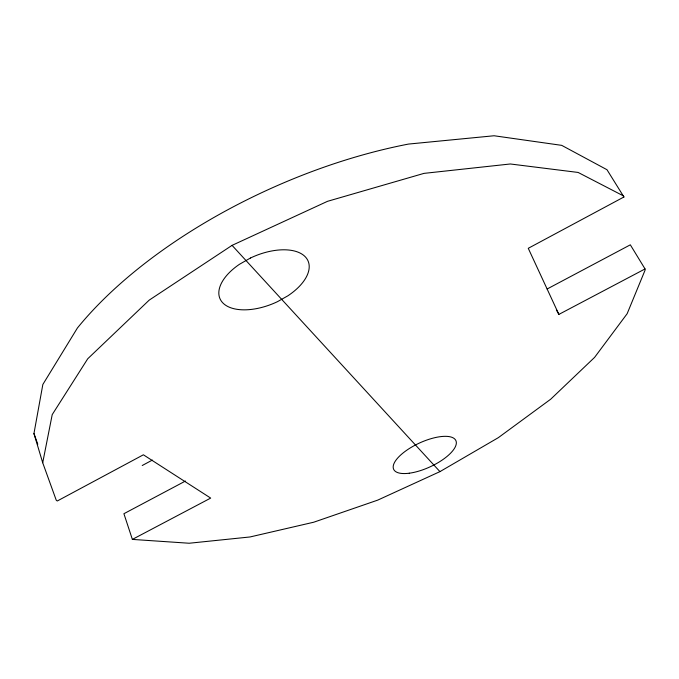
<?xml version="1.0" encoding="UTF-8"?>
<svg xmlns="http://www.w3.org/2000/svg" width="679" height="679" viewBox="0 0 679 679"><rect width="100%" height="100%" fill="white"/><g stroke="black" fill="none" stroke-linecap="round" stroke-linejoin="round"><path stroke-width="1.02" d="M185.477 481.029L123.909 513.714L132.371 539.406L210.685 498.089L143.388 454.794L57.265 501L56.238 500.177L42.709 462.739L33.95 433.558L42.845 384.475L77.44 327.957A321.125 152.003 -24.3 0 1 408.469 144.075L494.091 135.758L561.703 145.357L606.984 169.716L623.933 196.986L528.262 248.31L558.885 314.402L645.042 268.943L630.324 244.822L547.13 288.999M42.709 462.739L52.215 414.623L87.744 358.758L149.193 300.135L232.065 245.365L327.507 201.323L424.01 173.374L510.328 163.978L578.135 172.449L623.135 195.739L623.933 196.986M132.371 539.406L189.152 543.242L250.033 536.962L313.698 522.227L377.719 500.126L439.941 471.625L498.327 437.666L550.703 399.201L594.6 357.375L627.15 313.706L645.05 270.225L645.042 268.943M142.217 465.514L152.376 460.073M439.941 471.625L232.065 245.365M556.356 309.879L558.885 314.402M33.95 433.558L37.786 444.261M250.449 258.02L239.432 264.318A47.912 25.454 -23.1 0 0 223.102 303.182A47.912 25.454 -23.1 0 0 277.473 301.671L287.871 295.815A47.912 25.454 -23.1 0 0 305.092 256.62A47.912 25.454 -23.1 0 0 250.449 258.02M409.25 473.212A34.264 13.037 -24.8 0 0 456.339 442.674A34.264 13.037 -24.8 0 0 408.69 448.929A34.264 13.037 -24.8 0 0 409.25 473.212"/></g></svg>
